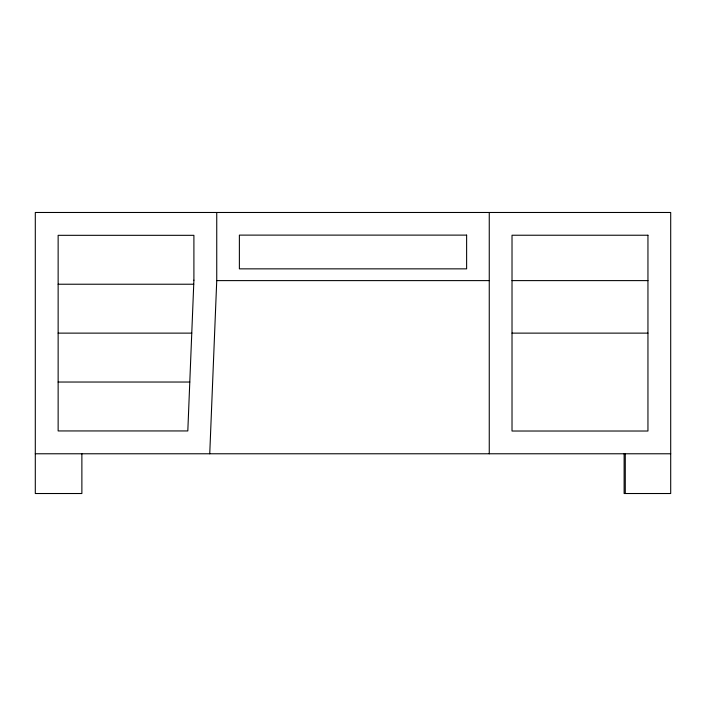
<?xml version="1.0" encoding="UTF-8"?>
<svg xmlns="http://www.w3.org/2000/svg" width="706" height="706" viewBox="0 0 706 706"><rect width="100%" height="100%" fill="white"/><g stroke="black" fill="none" stroke-linecap="round" stroke-linejoin="round"><path stroke-width="1.06" d="M209.744 453.773L216.742 280.609L216.742 212.48M216.742 280.609L489.258 280.609M512.018 280.609L647.949 280.609M58.139 284.227L193.735 284.227M58.139 333.126L191.767 333.126M512.018 333.126L647.949 333.126M58.139 382.034L189.79 382.034M35.3 453.773L670.7 453.773M625.278 453.773L625.278 493.52M624.122 453.773L624.122 493.52L670.7 493.52L670.7 212.48L35.3 212.48L35.3 493.52L81.878 493.52L81.878 453.773M489.258 212.48L489.258 453.773M193.903 280.15L187.814 430.942L58.139 430.942L58.139 235.319L193.903 235.319L193.903 280.15M466.622 235.116L239.378 235.116L239.378 268.854L466.622 268.854L466.622 235.116M647.949 235.23L512.018 235.23L512.018 431.022L647.949 431.022L647.949 235.23"/></g></svg>
